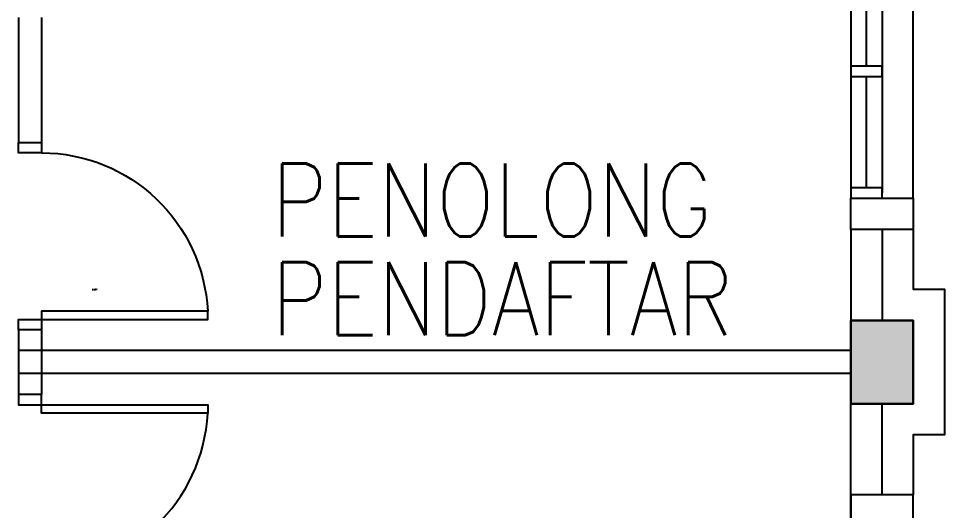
# Model space of a CAD drawing. Header units: inches. Extents: x -86408137 to 595769, y 1041006 to 3160331.
# Drawn here: x 404223 to 408673, y 1080107 to 1082469 of the extents above; entities that cross this region are included whole.
import ezdxf
from ezdxf.enums import TextEntityAlignment as Align

# ---------------------------------------------------------------- set-up
doc = ezdxf.new("R2010")
doc.units = ezdxf.units.IN
doc.header["$MEASUREMENT"] = 0
doc.linetypes.add('DASHED2', pattern=[0.375, 0.25, -0.125])
doc.layers.add('COLUMN', color=8, linetype='Continuous', lineweight=30)
doc.layers.add('t3', color=8, linetype='Continuous', lineweight=25)
for name, color, linetype in [('DOOR', 2, 'Continuous'), ('LW', 2, 'Continuous'), ('partition', 8, 'Continuous'), ('WALL', 1, 'Continuous'), ('WIN', 9, 'Continuous'), ('ZH-ELEK', 4, 'Continuous')]:
    doc.layers.add(name, color=color, linetype=linetype)
doc.styles.add('LAILA', font='romans.shx', dxfattribs={"width": 0.85, "height": 350})

# ---------------------------------------------------------------- blocks, each defined once
blk = doc.blocks.new('dr16')
at = {"layer": 'DOOR', "color": 1}
blk.add_line((-2409712.2, -909070.8), (-2409602.2, -909070.8), dxfattribs=at)
for points in [[(-2409712.2, -909070.8), (-2409602.2, -909070.8), (-2409602.2, -909020.8), (-2409712.2, -909020.8)], [(-2410511.2, -909830.8), (-2409712.2, -909830.8), (-2409712.2, -909870.8), (-2410511.2, -909870.8)], [(-2409712.2, -909920.8), (-2409602.2, -909920.8), (-2409602.2, -909870.8), (-2409712.2, -909870.8)]]:
    blk.add_lwpolyline(points, close=True, dxfattribs=at)
at = {"layer": 'DOOR', "color": 9}
blk.add_arc((-2409712.2, -909870.8), 800, 90, 177.134, dxfattribs=at)

msp = doc.modelspace()

# ---------------------------------------------------------------- linework, layer by layer
at = {"layer": 'COLUMN'}
msp.add_lwpolyline([(408522.7, 1081019.1), (408222.7, 1081019.1), (408222.7, 1080619.1), (408522.7, 1080619.1)], close=True, dxfattribs=at)
msp.add_solid([(408522.7, 1081019.1), (408222.7, 1081019.1), (408522.7, 1080619.1), (408222.7, 1080619.1)], dxfattribs=at)
at = {"layer": 'LW'}
msp.add_line((408522.7, 1081606.6), (408522.7, 1083406.6), dxfattribs=at)
for points in [[(408522.7, 1081456.6), (408522.7, 1081169.1), (408672.7, 1081169.1), (408672.7, 1080469.1), (408522.7, 1080469.1), (408522.7, 1080181.6)], [(408447.7, 1081019.1), (408522.7, 1081019.1), (408522.7, 1080619.1), (408447.7, 1080619.1)]]:
    msp.add_lwpolyline(points, dxfattribs=at)
at = {"layer": 'partition'}
for p, q in [((404222.7, 1082474.1), (404222.7, 1081874.1)), ((404332.7, 1082474.1), (404332.7, 1081874.1)), ((404222.7, 1080974.1), (404222.7, 1080664.1)), ((404332.7, 1080974.1), (404332.7, 1080664.1)), ((408222.7, 1080874.1), (404222.7, 1080874.1)), ((408222.7, 1080764.1), (404222.7, 1080764.1))]:
    msp.add_line(p, q, dxfattribs=at)
at = {"layer": 'WALL'}
for p, q in [((408222.7, 1081456.6), (408222.7, 1081019.1)), ((408372.7, 1081456.6), (408372.7, 1081019.1)), ((408222.7, 1080031.6), (408222.7, 1080619.1)), ((408372.7, 1080181.6), (408372.7, 1080619.1))]:
    msp.add_line(p, q, dxfattribs=at)
for points in [[(408222.7, 1081456.6), (408222.7, 1081606.6), (408522.7, 1081606.6), (408522.7, 1081456.6)], [(408222.7, 1080181.6), (408222.7, 1080031.6), (408522.7, 1080031.6), (408522.7, 1080181.6)]]:
    msp.add_lwpolyline(points, close=True, dxfattribs=at)
at = {"layer": 'WIN'}
for p, q in [((408222.7, 1083406.6), (408222.7, 1081606.6)), ((408372.7, 1083381.6), (408372.7, 1081631.6)), ((408297.7, 1082239.9), (408297.7, 1082773.2)), ((408297.7, 1081656.6), (408297.7, 1082189.9))]:
    msp.add_line(p, q, dxfattribs=at)
for points in [[(408372.7, 1082189.9), (408372.7, 1082239.9), (408222.7, 1082239.9), (408222.7, 1082189.9)], [(408372.7, 1081606.6), (408372.7, 1081656.6), (408222.7, 1081656.6), (408222.7, 1081606.6)]]:
    msp.add_lwpolyline(points, close=True, dxfattribs=at)
at = {"layer": 'ZH-ELEK', "color": 4, "linetype": 'DASHED2', "lineweight": -2}
msp.add_line((404577.2, 1081167.2, -7857.5), (404600.1, 1081169.1, -7857.5), dxfattribs=at)

# ---------------------------------------------------------------- block references
at = {"layer": 'DOOR', "xscale": -1}
msp.add_blockref('dr16', (-2005379.5, 1990894.8), dxfattribs=at)
at = {"layer": 'DOOR', "rotation": 180}
msp.add_blockref('dr16', (-2005379.5, 170743.3), dxfattribs=at)

# ---------------------------------------------------------------- texts
at = {"layer": 't3', "style": 'LAILA', "width": 0.85}
for s, p in [('PENOLONG', (405439, 1081772.1)), ('PENDAFTAR', (405439, 1081298.5))]:
    msp.add_text(s, height=350, dxfattribs=at).set_placement(p, align=Align.TOP_LEFT)

doc.saveas('drawing.dxf')
